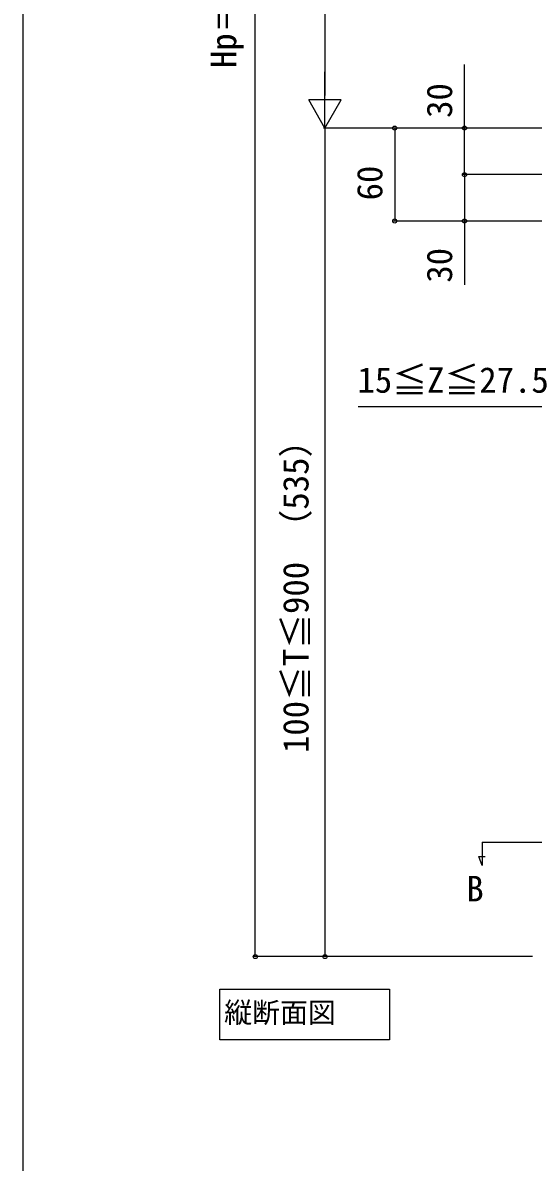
# Model space of a CAD drawing. Units: millimetres, scale not verified. Extents: x -1312 to 1312, y -1950 to 1938.
# Drawn here: x -1312 to -983, y -16 to 720 of the extents above; entities that cross this region are included whole.
import ezdxf
from ezdxf.enums import TextEntityAlignment as Align

# ---------------------------------------------------------------- set-up
doc = ezdxf.new("R2010")
doc.units = ezdxf.units.MM
doc.header["$LTSCALE"] = 10
for name, color, linetype in [('0-2_USER1', 3, 'Continuous'), ('0-4_YKK_12', 2, 'Continuous'), ('0-6_YKK_D', 6, 'Continuous'), ('0-7_YKK_ZWAK', 7, 'Continuous')]:
    doc.layers.add(name, color=color, linetype=linetype)
doc.styles.add('ＭＳ ゴシック', font='')
doc.styles.get('ＭＳ ゴシック').set_extended_font_data('MS Gothic')

msp = doc.modelspace()

# ---------------------------------------------------------------- linework, layer by layer
at = {"layer": '0-2_USER1'}
msp.add_lwpolyline([(-1185.46, 74.61), (-1185.46, 95.61), (-1075.98, 95.61), (-1075.98, 62.79), (-1185.46, 62.79)], close=True, dxfattribs=at)
at = {"layer": '0-4_YKK_12'}
for q in [(-1016, 175.46), (-856, 190.46)]:
    msp.add_line((-1016, 190.46), q, dxfattribs=at)
msp.add_lwpolyline([(-1016, 175.46), (-1018.13, 181.31), (-1014.23, 181.31)], dxfattribs=at)
at = {"layer": '0-6_YKK_D'}
for p, q in [((-1162.5, 116.61), (-1162.5, 1501.62)), ((-1117.5, 1480.62), (-1117.5, 672.61)), ((-1117.5, 651.61), (-1117.5, 687.99)), ((-1117.5, 651.61), (-1128, 669.8)), ((-1107, 669.8), (-1128, 669.8)), ((-1117.5, 651.61), (-1107, 669.8)), ((-1019.5, 651.61), (-1118.5, 651.61)), ((-1019.5, 651.61), (-1118.5, 651.61)), ((-1117.5, 651.61), (-1117.5, 116.61)), ((-916.5, 651.61), (-1073.5, 651.61)), ((-1072.5, 651.61), (-1072.5, 591.61)), ((-916.5, 651.61), (-1028.5, 651.61)), ((-901, 621.61), (-1028.5, 621.61)), ((-901, 621.61), (-1028.5, 621.61)), ((-917.7, 591.61), (-1073.5, 591.61)), ((-917.7, 591.61), (-1028.5, 591.61)), ((-983.5, 116.61), (-1163.5, 116.61)), ((-983.5, 116.61), (-1118.5, 116.61))]:
    msp.add_line(p, q, dxfattribs=at)
for points in [[(-1027.5, 621.61), (-1027.5, 651.61), (-1027.5, 692.78)], [(-1027.5, 621.61), (-1027.5, 591.61), (-1027.5, 550.45)], [(-900, 471.61), (-917.5, 471.61), (-1096.09, 471.61)]]:
    msp.add_lwpolyline(points, dxfattribs=at)
for centre in [(-1072.5, 651.61), (-1027.5, 651.61), (-1027.5, 621.61), (-1027.5, 621.61), (-1072.5, 591.61), (-1027.5, 591.61), (-1162.5, 116.61), (-1117.5, 116.61)]:
    msp.add_circle(centre, 1.31, dxfattribs=at)
at = {"layer": '0-7_YKK_ZWAK'}
msp.add_line((-1312.5, 1875.5), (-1312.5, -1949.5), dxfattribs=at)

# ---------------------------------------------------------------- texts
at = {"layer": '0-2_USER1', "style": 'ＭＳ ゴシック'}
for s, height, p in [('B', 16.5, (-1026.31, 147.29)), ('縦断面図', 13.2, (-1182.54, 69.91))]:
    msp.add_text(s, height=height, dxfattribs=at).set_placement(p, align=Align.BOTTOM_LEFT)
at = {"layer": '0-6_YKK_D', "style": 'ＭＳ ゴシック'}
for s, p in [('Hp＝H＋T（1455）', (-1169.85, 690.41)), ('30', (-1030.5, 658.2)), ('60', (-1075.5, 604.93)), ('30', (-1030.5, 551.79)), ('100≦T≦900 （535）', (-1123.18, 248.03))]:
    msp.add_text(s, height=16.5, rotation=90, dxfattribs=at).set_placement(p, align=Align.BOTTOM_LEFT)
msp.add_text('15≦Z≦27.5', height=16.5, dxfattribs=at).set_placement((-1096.55, 475.77), align=Align.BOTTOM_LEFT)

doc.saveas('drawing.dxf')
